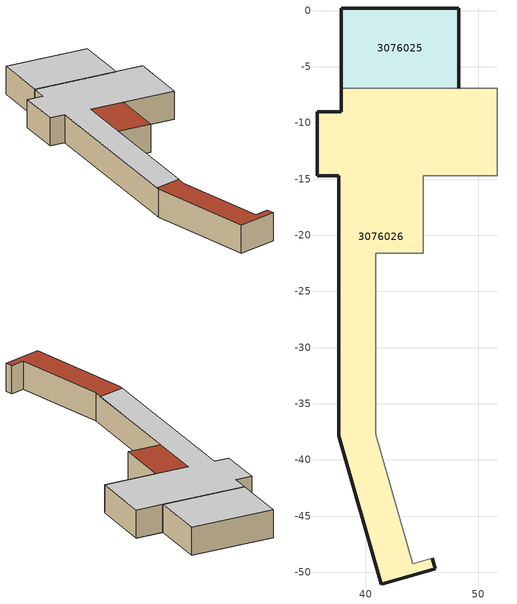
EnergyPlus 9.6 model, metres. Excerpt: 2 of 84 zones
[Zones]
3076026
 floor ground (7584746): 51.69,-6.9 51.69,-14.7 45.1,-14.7 45.1,-21.6 40.88,-21.6 40.88,-37.7 44.19,-49.23 45.92,-48.74 46.19,-49.67 41.38,-51.05 37.6,-37.87 37.6,-14.7 35.7,-14.7 35.7,-9 37.8,-9 37.8,-6.9 z43.12
 wall to 3076025 (7581840_Adjacent): 48.3,-6.9 37.8,-6.9 z43.12:46.64
 wall adiabatic (7581840): 51.69,-6.9 48.3,-6.9 z43.12:46.64
 wall ground (7581897): 37.8,-6.9 37.8,-9 z43.12:46.64
 wall ground (7581937): 37.8,-9 35.7,-9 z43.12:46.64
 wall ground (7582001): 35.7,-9 35.7,-14.7 z43.12:46.64
 wall ground (7582045): 35.7,-14.7 37.6,-14.7 z43.12:46.64
 wall ground (7582209): 37.6,-14.7 37.6,-37.87 z43.12:46.64
 wall ground (7582287): 37.6,-37.87 41.38,-51.05 z43.12:46.64
 wall ground (7582340): 41.38,-51.05 46.19,-49.67 z43.12:46.64
 wall ground (7582399): 46.19,-49.67 45.92,-48.74 z43.12:46.64
 wall adiabatic (7582456): 45.92,-48.74 44.19,-49.23 z43.12:46.64
 wall adiabatic (7582571): 44.19,-49.23 40.88,-37.7 z43.12:46.64
 wall adiabatic (7582673): 40.88,-37.7 40.88,-21.6 z43.12:46.64
 wall adiabatic (7582725): 40.88,-21.6 45.1,-21.6 z43.12:46.64
 wall adiabatic (7582786): 45.1,-21.6 45.1,-14.7 z43.12:46.64
 wall adiabatic (7582844): 45.1,-14.7 51.69,-14.7 z43.12:46.64
 wall adiabatic (7582892): 51.69,-14.7 51.69,-6.9 z43.12:46.64
 ceiling to 3075333 (7583451): 37.6,-37.44 40.88,-36.5 40.88,-14.7 51.69,-14.7 51.69,-6.9 37.8,-6.9 37.8,-9 35.7,-9 35.7,-14.7 37.6,-14.7 z46.64
 roof outside (7583451): 45.1,-21.6 45.1,-14.7 40.88,-14.7 40.88,-21.6 z46.64; 41.38,-51.05 46.19,-49.67 45.92,-48.74 44.19,-49.23 40.88,-37.7 40.88,-36.5 37.6,-37.44 37.6,-37.87 z46.64
3076025
 floor ground (7584746): 48.3,0.23 48.3,-6.9 37.8,-6.9 37.8,0.23 z43.12
 wall ground (7589897): 48.3,-6.9 48.3,0.23 z43.12:46.64
 wall ground (7590032): 48.3,0.23 37.8,0.23 z43.12:46.64
 wall ground (7590185): 37.8,0.23 37.8,-6.9 z43.12:46.64
 ceiling to 3075413 (7583451): 48.3,-6.9 48.3,0.23 37.8,0.23 37.8,-6.9 z46.64
[Building]
Building 1: North Axis {deg}=352.2; Terrain=Suburbs; Solar Distribution=FullExterior; Maximum Number of Warmup Days=25; Minimum Number of Warmup Days=6
[Site:Location]
Copenhagen Roskilde AP: Latitude {deg}=55.4333; Longitude {deg}=11.5667; Time Zone {hr}=1; Elevation {m}=44.5
[Site:GroundTemperature:BuildingSurface]
18, 18, 18, 18, 18, 18, 18, 18, 18, 18, 18, 18
[Material] Roughness=Smooth; Thermal Absorptance=0.9; Solar Absorptance=0.7; Visible Absorptance=0.7
Name | Thickness {m} | Conductivity {W/m-K} | Density {kg/m3} | Specific Heat {J/kg-K}
134454_0.18 | 0.18 | 1.046 | 2300 | 657
134454_0.22 | 0.22 | 1.046 | 2300 | 657
134479_0.006 | 0.006 | 0.019 | 32 | 920
134479_0.15 | 0.15 | 0.019 | 32 | 920
134479_0.2 | 0.2 | 0.019 | 32 | 920
134479_0.3 | 0.3 | 0.019 | 32 | 920
134479_0.35 | 0.35 | 0.019 | 32 | 920
2201825_0.004 | 0.004 | 0.188 | 1200 | 1046
4503105_0.01 | 0.01 | 1.046 | 2300 | 657
4503105_0.095 | 0.095 | 1.046 | 2300 | 657
4503105_0.1 | 0.1 | 1.046 | 2300 | 657
4886780_0.15 | 0.15 | 1.046 | 2300 | 657
[Construction]
7581840; 7581840_Adjacent; 7582456; 7582571; 7582673; 7582725; 7582786; 7582844; 7582892; 7589897: 134454_0.18
7581897; 7581937; 7582001; 7582045; 7582209; 7582287; 7582340; 7582399; 7590032; 7590185: 134479_0.15, 134479_0.2, 4503105_0.01, 134454_0.22
7583451: 2201825_0.004, 4503105_0.095, 134479_0.006, 134479_0.3, 4503105_0.1
7584746: 4886780_0.15, 134479_0.35
[Zone] Multiplier=1; Part of Total Floor Area=Yes
3076026; 3076025
[People] Number of People Schedule=AlwaysOff; Number of People Calculation Method=People; Number of People=0; Fraction Radiant=0.3; Activity Level Schedule=Default_ActivitySchedule; Carbon Dioxide Generation Rate {m3/s-W}=3.82e-08; Enable ASHRAE 55 Comfort Warnings=No; Mean Radiant Temperature Calculation Type=ZoneAveraged; Work Efficiency Schedule=Default_WorkEfficiencySchedule; Clothing Insulation Schedule=Default_ClothingSchedule; Air Velocity Schedule=Default_AirVelocitySchedule; Thermal Comfort Model 1 Type=Fanger
Name | Zone or ZoneList or Space or SpaceList
Zone3076026_People | 3076026
Zone3076025_People | 3076025
[Lights] Schedule=AlwaysOff; Design Level Calculation Method=LightingLevel; Fraction Replaceable=1; Return Air Fraction Calculated from Plenum Temperature=No; Return Air Fraction Function of Plenum Temperature Coefficient 1=0; Return Air Fraction Function of Plenum Temperature Coefficient 2 {1/K}=0
Name | Zone or ZoneList or Space or SpaceList | Lighting Level {W}
Zone3076026_Lighting | 3076026 | 247
Zone3076025_Lighting | 3076025 | 114
[ElectricEquipment] Design Level Calculation Method=EquipmentLevel; Fraction Latent=0; Fraction Radiant=0.5; Fraction Lost=0
Name | Zone or ZoneList or Space or SpaceList | Schedule | Design Level {W}
Zone3076026_Equipment | 3076026 | Constant | 200
Zone3076025_Equipment | 3076025 | AlwaysOff | 100
[Schedule:Compact]
Default_ActivitySchedule: Through: 12/31, For: AllDays, Until: 24:00, 90
Default_WorkEfficiencySchedule: Through: 12/31, For: AllDays, Until: 24:00, 0.25
Default_ClothingSchedule: Through: 12/31, For: AllDays, Until: 24:00, 0.6
Default_AirVelocitySchedule: Through: 12/31, For: AllDays, Until: 24:00, 0.2
AlwaysOff: Through: 12/31, For: AllDays, Until: 24:00, 0
Constant: Through: 12/31, For: AllDays, Until:24:00, 1
